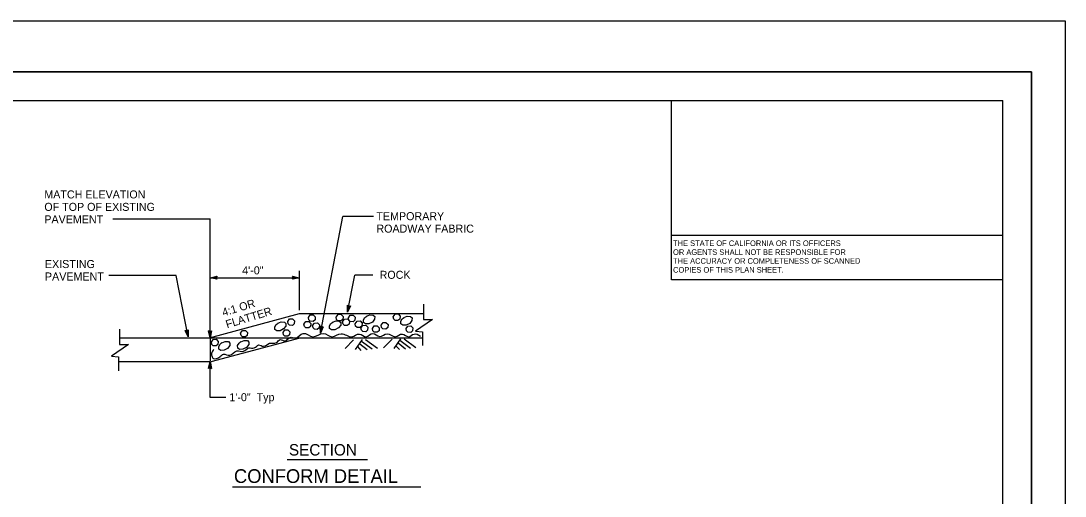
# Model space of a CAD drawing. Extents: x -894 to 866, y -476 to 714.
# Drawn here: x -47 to 866, y 298 to 714 of the extents above; entities that cross this region are included whole.
import ezdxf

# ---------------------------------------------------------------- set-up
doc = ezdxf.new("R2010")
doc.units = 0
for name, color, linetype in [('10 Sheet Format', 7, 'Continuous'), ('56 Stage 3 Anno', 7, 'Continuous'), ('57 Undefined', 7, 'Continuous'), ('59 Sndwall Anno', 7, 'Continuous'), ('60 Nongeo Data', 7, 'Continuous')]:
    doc.layers.add(name, color=color, linetype=linetype)

msp = doc.modelspace()

# ---------------------------------------------------------------- linework, layer by layer
at = {"layer": '10 Sheet Format'}
for p, q in [((-863.46, 668.96), (836.55, 668.96)), ((836.55, 668.96), (836.55, -431.04)), ((-813.45, 643.96), (811.55, 643.96)), ((521.56, 525.89), (521.56, 643.96)), ((811.55, -406.04), (811.55, 643.96)), ((811.55, 525.89), (521.56, 525.89)), ((521.56, 487.06), (521.56, 525.89)), ((811.55, 487.06), (521.56, 487.06))]:
    msp.add_line(p, q, dxfattribs=at)
for points in [[(-894.04, 713.56), (865.96, 713.56), (865.96, -476.44), (-894.04, -476.44)], [(-863.46, -431.04), (836.55, -431.04), (836.55, 668.96), (-863.46, 668.96)]]:
    msp.add_lwpolyline(points, close=True, dxfattribs=at)
at = {"layer": '56 Stage 3 Anno'}
for p, q in [((33.09, 540.54), (118.17, 540.54)), ((118.17, 436.57), (118.17, 540.54)), ((214.6, 440.56), (234.17, 542.41)), ((260.93, 542.41), (234.17, 542.41)), ((196.11, 495.04), (196.11, 460.52)), ((88.56, 490.82), (29.62, 490.82)), ((98.82, 437.44), (88.56, 490.82)), ((118.17, 488.98), (196.11, 488.98)), ((238.43, 458.91), (244.67, 491.39)), ((260.35, 491.39), (244.67, 491.39)), ((118.17, 384.2), (118.17, 415.68)), ((131.8, 384.2), (118.17, 384.2))]:
    msp.add_line(p, q, dxfattribs=at)
for points in [[(124.07, 487.66), (118.17, 488.98), (124.07, 490.29), (123.86, 489.94), (119.54, 488.98), (123.86, 488.01), (123.65, 488.36), (120.89, 488.98), (123.65, 489.59), (123.44, 489.24), (122.25, 488.97), (123.45, 488.71), (123.28, 488.98), (124.07, 490.29), (123.28, 488.98)], [(190.21, 490.3), (196.11, 488.98), (190.21, 487.67), (190.42, 488.02), (194.74, 488.97), (190.42, 489.95), (190.62, 489.6), (193.39, 488.98), (190.63, 488.37), (190.84, 488.72), (192.03, 488.98), (190.83, 489.25), (190.99, 488.98), (190.21, 487.67), (190.99, 488.98)], [(240.84, 464.46), (238.43, 458.91), (238.26, 464.96), (238.56, 464.69), (238.69, 460.26), (240.46, 464.33), (240.08, 464.19), (238.95, 461.58), (238.87, 464.42), (239.17, 464.14), (239.2, 462.92), (239.69, 464.05), (239.4, 463.94), (238.26, 464.96), (239.4, 463.94)], [(99, 443.48), (98.82, 437.44), (96.42, 442.99), (96.8, 442.85), (98.56, 438.78), (98.7, 443.21), (98.39, 442.94), (98.31, 440.11), (97.19, 442.71), (97.57, 442.57), (98.05, 441.44), (98.09, 442.67), (97.86, 442.46), (96.42, 442.99), (97.86, 442.46)], [(119.48, 442.48), (118.17, 436.57), (116.86, 442.48), (117.21, 442.27), (118.16, 437.94), (119.14, 442.27), (118.79, 442.06), (118.17, 439.29), (117.55, 442.06), (117.9, 441.85), (118.17, 440.65), (118.44, 441.85), (118.17, 441.69), (116.86, 442.48), (118.17, 441.69)], [(217.01, 446.11), (214.6, 440.56), (214.43, 446.6), (214.73, 446.33), (214.86, 441.9), (216.63, 445.97), (216.25, 445.83), (215.12, 443.23), (215.04, 446.06), (215.34, 445.79), (215.37, 444.56), (215.86, 445.69), (215.57, 445.58), (214.43, 446.6), (215.57, 445.58)], [(116.85, 409.77), (118.17, 415.68), (119.48, 409.77), (119.13, 409.98), (118.17, 414.31), (117.2, 409.98), (117.55, 410.19), (118.16, 412.96), (118.78, 410.19), (118.43, 410.4), (118.16, 411.6), (117.89, 410.4), (118.17, 410.56), (119.48, 409.77), (118.17, 410.56)]]:
    msp.add_lwpolyline(points, close=True, dxfattribs=at)
for points in [[(304.87, 465.78), (304.87, 452.6), (312.72, 452.6), (297.87, 442.23), (304.03, 441.67), (304.03, 429.62)], [(38.87, 443.91), (38.87, 430.74), (46.72, 430.74), (31.87, 420.37), (38.03, 419.81), (38.03, 407.75)]]:
    msp.add_lwpolyline(points, dxfattribs=at)
at = {"layer": '57 Undefined'}
for p, q in [((185.54, 330.21), (255.75, 330.21)), ((137.72, 306.25), (302.55, 306.25))]:
    msp.add_line(p, q, dxfattribs=at)
at = {"layer": '59 Sndwall Anno'}
for p, q in [((243.62, 434.61), (236.15, 427.2)), ((251.07, 434.96), (245.04, 426.37)), ((249, 431.33), (255.35, 426.14)), ((250.5, 433.69), (259.76, 426.87)), ((254.09, 435.09), (264.46, 427.46)), ((277.32, 435.23), (269.84, 427.82)), ((284.76, 435.59), (278.74, 427)), ((280.67, 429.47), (283.7, 426.14)), ((282.69, 431.95), (289.05, 426.77)), ((284.19, 434.31), (293.46, 427.49)), ((287.79, 435.72), (298.15, 428.08)), ((246.98, 428.85), (250, 425.52))]:
    msp.add_line(p, q, dxfattribs=at)
at = {"layer": '60 Nongeo Data'}
for p, q in [((117.67, 436.6), (196.27, 457.76)), ((196.27, 457.76), (304.87, 457.76)), ((38.87, 436.57), (118.45, 436.57)), ((118.26, 436.61), (118.26, 416.41)), ((118.45, 436.57), (197.34, 436.57)), ((119.15, 415.68), (196.76, 436.57)), ((196.76, 436.57), (304.03, 436.57)), ((38.03, 415.68), (117.87, 415.68))]:
    msp.add_line(p, q, dxfattribs=at)
for points in [[(228.37, 454.58), (229.99, 456.88), (232.57, 457.03), (234.36, 455.17), (234.1, 452.57), (232.51, 451.24), (229.96, 451.43), (228.76, 452.59), (228.37, 454.58)], [(278.32, 454.87), (279.94, 457.16), (282.52, 457.31), (284.31, 455.45), (284.05, 452.85), (282.46, 451.52), (279.91, 451.71), (278.71, 452.87), (278.33, 454.87)], [(177.39, 449.33), (180.41, 450.53), (183.18, 450.29), (184.5, 449.03), (184.46, 446.78), (182.46, 444.22), (179.36, 442.68), (176.45, 442.62), (174.81, 443.79), (174.65, 446.11), (175.98, 448.19), (177.51, 449.41)], [(186, 450.73), (187.62, 453.03), (190.2, 453.18), (191.99, 451.32), (191.73, 448.71), (190.14, 447.39), (187.59, 447.57), (186.39, 448.73), (186.01, 450.73)], [(200.22, 448.41), (201.83, 450.71), (204.41, 450.85), (206.2, 449), (205.94, 446.39), (204.35, 445.07), (201.8, 445.25), (200.61, 446.41), (200.22, 448.41)], [(204.15, 454.19), (205.76, 456.49), (208.34, 456.64), (210.13, 454.78), (209.87, 452.18), (208.28, 450.85), (205.73, 451.04), (204.54, 452.2), (204.15, 454.19)], [(207.73, 447.14), (209.35, 449.43), (211.92, 449.58), (213.72, 447.72), (213.46, 445.12), (211.86, 443.79), (209.32, 443.98), (208.12, 445.14), (207.73, 447.14)], [(225.24, 450.2), (228.26, 451.4), (231.04, 451.16), (232.36, 449.9), (232.32, 447.65), (230.31, 445.09), (227.22, 443.55), (224.31, 443.49), (222.66, 444.66), (222.51, 446.98), (223.84, 449.06), (225.36, 450.28)], [(234.01, 450.49), (235.62, 452.79), (238.2, 452.94), (239.99, 451.08), (239.73, 448.47), (238.14, 447.15), (235.59, 447.33), (234.4, 448.5), (234.01, 450.49)], [(239.1, 453.89), (240.71, 456.19), (243.29, 456.33), (245.08, 454.48), (244.82, 451.87), (243.23, 450.55), (240.69, 450.73), (239.49, 451.89), (239.1, 453.89)], [(245.04, 448.79), (246.66, 451.09), (249.23, 451.24), (251.02, 449.38), (250.77, 446.77), (249.17, 445.45), (246.63, 445.64), (245.43, 446.8), (245.04, 448.79)], [(254.95, 455.3), (257.97, 456.49), (260.75, 456.25), (262.06, 455), (262.02, 452.75), (260.02, 450.19), (256.93, 448.64), (254.01, 448.59), (252.37, 449.76), (252.22, 452.08), (253.55, 454.16), (255.07, 455.37)], [(267.74, 447.48), (269.35, 449.78), (271.93, 449.93), (273.72, 448.07), (273.46, 445.47), (271.87, 444.14), (269.32, 444.33), (268.13, 445.49), (267.74, 447.48)], [(287.6, 454.14), (290.62, 455.34), (293.39, 455.1), (294.71, 453.85), (294.67, 451.59), (292.67, 449.04), (289.57, 447.49), (286.66, 447.44), (285.02, 448.6), (284.86, 450.93), (286.19, 453), (287.72, 454.22)], [(144.82, 440.57), (146.43, 442.87), (149.01, 443.02), (150.8, 441.16), (150.54, 438.56), (148.95, 437.23), (146.41, 437.42), (145.21, 438.58), (144.82, 440.57)], [(181.94, 441.15), (183.56, 443.45), (186.14, 443.6), (187.93, 441.74), (187.67, 439.14), (186.08, 437.81), (183.53, 438), (182.33, 439.16), (181.95, 441.15)], [(250.1, 445.08), (251.71, 447.38), (254.29, 447.53), (256.08, 445.67), (255.82, 443.07), (254.23, 441.74), (251.68, 441.93), (250.49, 443.09), (250.1, 445.08)], [(260.14, 444.64), (261.75, 446.93), (264.33, 447.08), (266.12, 445.22), (265.86, 442.62), (264.27, 441.29), (261.72, 441.48), (260.53, 442.64), (260.14, 444.63)], [(289.55, 444.51), (291.17, 446.81), (293.75, 446.95), (295.54, 445.1), (295.28, 442.49), (293.69, 441.17), (291.14, 441.35), (289.94, 442.51), (289.55, 444.51)], [(119.3, 432.74), (120.91, 435.03), (123.49, 435.18), (125.28, 433.32), (125.02, 430.72), (123.43, 429.39), (120.88, 429.58), (119.69, 430.74), (119.3, 432.74)], [(128.37, 432.2), (131.39, 433.4), (134.17, 433.16), (135.49, 431.91), (135.44, 429.66), (133.44, 427.1), (130.35, 425.55), (127.43, 425.5), (125.79, 426.67), (125.64, 428.99), (126.97, 431.06), (128.49, 432.28)], [(144.9, 433.08), (147.92, 434.27), (150.7, 434.03), (152.02, 432.78), (151.98, 430.53), (149.97, 427.97), (146.88, 426.42), (143.97, 426.37), (142.32, 427.54), (142.17, 429.86), (143.5, 431.94), (145.02, 433.15)]]:
    msp.add_lwpolyline(points, dxfattribs=at)
msp.add_spline([(121.35, 426.17), (119.61, 423.55), (119.61, 420.65), (121.06, 418.33), (126.86, 420.07), (129.76, 422.1), (135.27, 421.23), (141.36, 425), (147.45, 424.71), (152.09, 427.62), (156.73, 427.62), (160.51, 430.23), (164.86, 429.07), (170.08, 431.68), (176.17, 432.26), (179.36, 434.87), (183.71, 433.71), (188.06, 436.9), (192.12, 436.32), (199.66, 440.39), (208.07, 437.48), (217.06, 440.39), (224.89, 437.48), (232.72, 440.1), (242.01, 437.48), (248.68, 439.81), (254.48, 437.48), (260.57, 440.39), (266.37, 437.77), (273.04, 440.1), (280, 437.48), (286.38, 439.81), (291.6, 437.48), (296.53, 439.81), (302.04, 438.06)], degree=3, dxfattribs=at)

# ---------------------------------------------------------------- texts
at = {"layer": '10 Sheet Format'}
for s, p in [('THE STATE OF CALIFORNIA OR ITS OFFICERS', (523.03, 516.71)), ('OR AGENTS SHALL NOT BE RESPONSIBLE FOR', (523.03, 508.96)), ('THE ACCURACY OR COMPLETENESS OF SCANNED', (523.03, 501.21)), ('COPIES OF THIS PLAN SHEET.', (523.03, 493.46))]:
    msp.add_text(s, height=4.9, dxfattribs=at).set_placement(p)
at = {"layer": '57 Undefined'}
for s, height, p in [('MATCH ELEVATION', 7, (-26.88, 558.35)), ('OF TOP OF EXISTING', 7, (-26.88, 547.47)), ('PAVEMENT', 7, (-26.88, 536.59)), ('TEMPORARY', 7, (263.57, 539.32)), ('ROADWAY FABRIC', 7, (263.57, 528.44)), ('EXISTING', 7, (-26.34, 497.47)), ('PAVEMENT', 7, (-26.34, 486.59)), ('4\'-0"', 7, (146.2, 491.95)), ('ROCK', 7, (266.39, 488.06)), ('1\'-0"  Typ', 7, (134.97, 381.07)), ('SECTION', 10, (187.06, 333.56)), ('CONFORM DETAIL', 12, (138.98, 309.6))]:
    msp.add_text(s, height=height, dxfattribs=at).set_placement(p)
for s, p in [('4:1 OR', (129.81, 455.14)), ('FLATTER', (132.97, 444.74))]:
    msp.add_text(s, height=7, rotation=16.90968, dxfattribs=at).set_placement(p)

doc.saveas('drawing.dxf')
